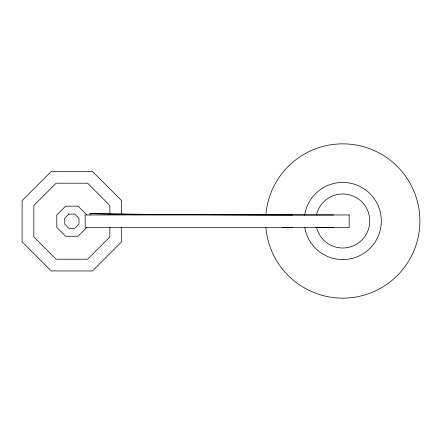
<?xml version="1.0" encoding="UTF-8"?>
<svg xmlns="http://www.w3.org/2000/svg" width="442" height="442" viewBox="0 0 442 442"><rect width="100%" height="100%" fill="white"/><g stroke="black" fill="none" stroke-linecap="round" stroke-linejoin="round"><path stroke-width="0.66" d="M86.897 227.431L78.085 236.243L65.62 236.243L56.808 227.431L56.808 214.967L65.62 206.149L78.085 206.149L86.897 214.967M90.019 214.983L90.019 213.674L90.643 213.414A275.814 1.735 0 0 0 333.754 214.967M121.605 214.326L121.605 200.591L92.461 171.446L51.244 171.446L22.1 200.591L22.1 241.807L51.244 270.952L92.461 270.952L121.605 241.807L121.605 227.381M109.865 214.353L109.865 205.453L87.599 183.187L56.106 183.187L33.841 205.453L33.841 236.94L56.106 259.205L87.599 259.205L109.865 236.94L109.865 227.359M316.433 214.989A27.001 27.001 0 0 1 357.766 198.557A27.001 27.001 0 0 1 358.368 243.028A27.001 27.001 0 0 1 316.605 227.718M304.61 215.276A38.57 38.57 0 0 1 363.495 188.48A38.57 38.57 0 0 1 364.031 253.172A38.57 38.57 0 0 1 304.709 227.354M265.852 214.967A77.146 77.146 0 0 1 382.866 155.103A77.146 77.146 0 0 1 383.441 286.543A77.146 77.146 0 0 1 265.907 227.707M292.615 214.967A276.035 1.735 0 0 1 90.019 213.674M292.615 227.426A276.035 1.735 0 0 1 282.427 227.409M333.754 227.426A275.814 1.735 0 0 1 315.914 227.409M68.902 214.072L64.725 218.243L64.725 224.149L68.902 228.326L74.803 228.326L78.98 224.149L78.98 218.243L74.803 214.072L68.902 214.072M349.186 214.967L85.184 214.967L85.184 227.431L349.186 227.431L349.186 214.967"/></g></svg>
